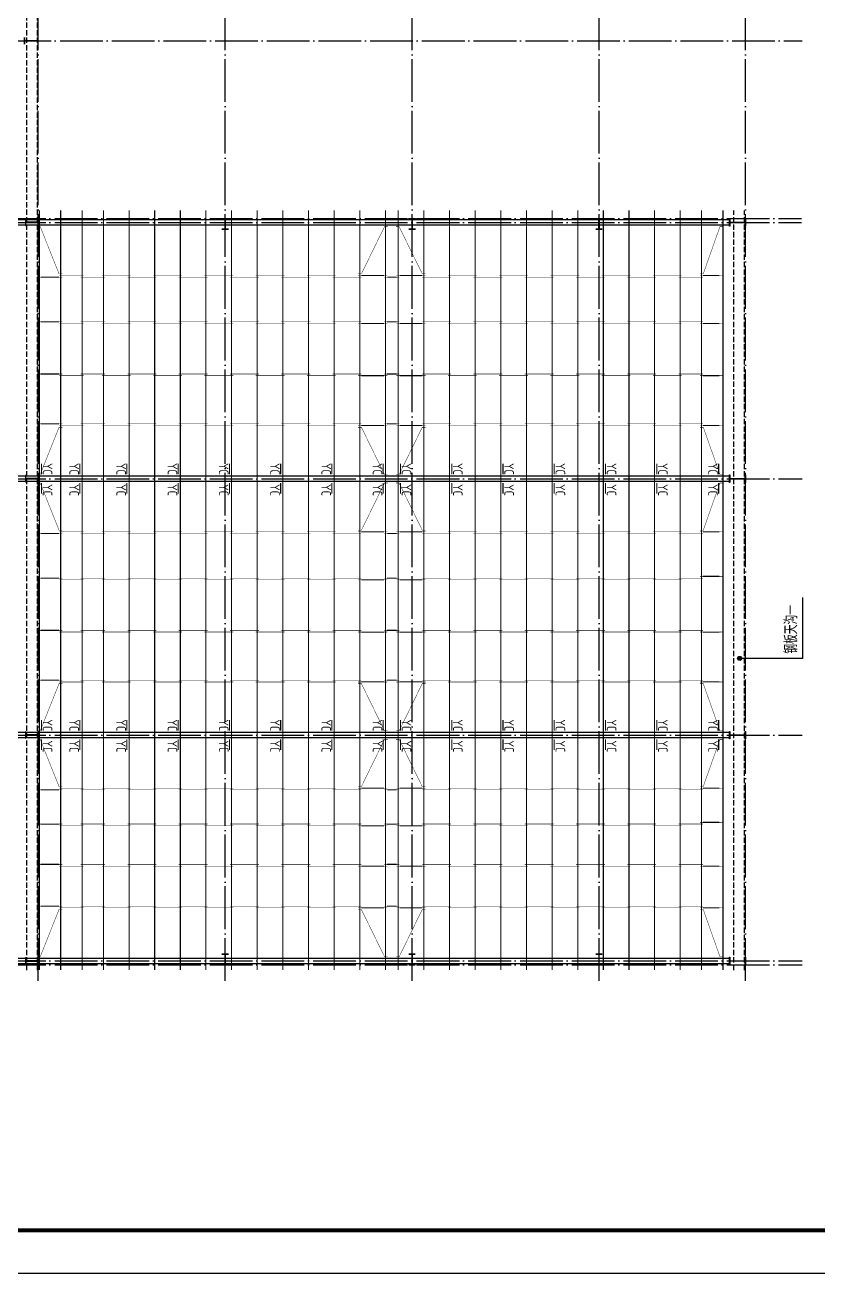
# Model space of a CAD drawing. Extents: x 69728788 to 150676229, y 15322671 to 43663798.
# Drawn here: x 75195879 to 75232999, y 20282903 to 20341327 of the extents above; entities that cross this region are included whole.
import ezdxf

# ---------------------------------------------------------------- set-up
doc = ezdxf.new("R2010")
doc.units = 0
doc.header["$LTSCALE"] = 1000
doc.header["$MEASUREMENT"] = 0
doc.linetypes.add('DASH', pattern=[0.35, 0.25, -0.1])
doc.linetypes.add('DOTE', pattern=[2.42, 2, -0.2, 0.02, -0.2])
for name, color, linetype in [('10014', 2, 'CONTINUOUS'), ('DOTE', 251, 'DOTE'), ('PUB_DIM', 3, 'CONTINUOUS'), ('PUB_TITLE', 4, 'CONTINUOUS'), ('屋面隅撑', 1, 'CONTINUOUS'), ('檩条拉条', 253, 'CONTINUOUS'), ('钢柱', 3, 'CONTINUOUS'), ('钢梁', 97, 'CONTINUOUS')]:
    doc.layers.add(name, color=color, linetype=linetype)
doc.styles.add('TSSD_Rein', font='atssdeng.shx', dxfattribs={"width": 0.7, "bigfont": 'atssdchn.shx'})

msp = doc.modelspace()

# ---------------------------------------------------------------- hatches: boundary and pattern name
at = {"layer": 'PUB_DIM'}
msp.add_hatch(color=256, dxfattribs=at).paths.add_polyline_path([(75229331, 20311581, -1), (75229331, 20311768.7, -1)])

# ---------------------------------------------------------------- linework, layer by layer
at = {"layer": '10014', "linetype": 'DASH'}
for points in [[(75195960.3, 20297085.2), (75195960.3, 20390085.2)], [(75196460.3, 20297085.2), (75196460.3, 20390085.2)], [(75229060.3, 20297085.2), (75229060.3, 20332645.2)], [(75229560.3, 20297085.2), (75229560.3, 20332645.2)]]:
    msp.add_lwpolyline(points, dxfattribs=at)
at = {"layer": '10014', "const_width": 50}
for points in [[(75196550.5, 20297085.2), (75196550.5, 20332645.2)], [(75197550.5, 20297085.2), (75197550.5, 20332645.2)], [(75198550.5, 20297085.2), (75198550.5, 20332645.2)], [(75199550.5, 20297085.2), (75199550.5, 20332645.2)], [(75200750.5, 20297085.2), (75200750.5, 20332645.2)], [(75201950.5, 20297085.2), (75201950.5, 20332645.2)], [(75203150.5, 20297085.2), (75203150.5, 20332645.2)], [(75204350.5, 20297085.2), (75204350.5, 20332645.2)], [(75205550.5, 20297085.2), (75205550.5, 20332645.2)], [(75206750.5, 20297085.2), (75206750.5, 20332645.2)], [(75207950.5, 20297085.2), (75207950.5, 20332645.2)], [(75209150.5, 20297085.2), (75209150.5, 20332645.2)], [(75210350.5, 20297085.2), (75210350.5, 20332645.2)], [(75211550.5, 20297085.2), (75211550.5, 20332645.2)], [(75212750.5, 20297085.2), (75212750.5, 20332645.2)], [(75213350.5, 20297085.2), (75213350.5, 20332645.2)], [(75214550.5, 20297085.2), (75214550.5, 20332645.2)], [(75215750.5, 20297085.2), (75215750.5, 20332645.2)], [(75216950.5, 20297085.2), (75216950.5, 20332645.2)], [(75218150.5, 20297085.2), (75218150.5, 20332645.2)], [(75219350.5, 20297085.2), (75219350.5, 20332645.2)], [(75220550.5, 20297085.2), (75220550.5, 20332645.2)], [(75221750.5, 20297085.2), (75221750.5, 20332645.2)], [(75222950.5, 20297085.2), (75222950.5, 20332645.2)], [(75224150.5, 20297085.2), (75224150.5, 20332645.2)], [(75225350.5, 20297085.2), (75225350.5, 20332645.2)], [(75226550.5, 20297085.2), (75226550.5, 20332645.2)], [(75227550.5, 20297085.2), (75227550.5, 20332645.2)], [(75228550.5, 20297085.2), (75228550.5, 20332645.2)]]:
    msp.add_lwpolyline(points, dxfattribs=at)
at = {"layer": 'DOTE'}
for p, q in [((75196500.5, 20296585.2), (75196500.5, 20390585.2)), ((75205250.5, 20296585.2), (75205250.5, 20390585.2)), ((75214000.5, 20296585.2), (75214000.5, 20390585.2)), ((75222750.5, 20296585.2), (75222750.5, 20390585.2)), ((75229600.5, 20296585.2), (75229600.5, 20390585.2)), ((75122500.5, 20340585.2), (75232250.5, 20340585.2)), ((75194850.5, 20332260.2), (75232225.5, 20332260.2)), ((75122250.5, 20332085.2), (75232225.5, 20332085.2)), ((75122250.5, 20320085.2), (75232250.5, 20320085.2)), ((75122250.5, 20308085.2), (75232250.5, 20308085.2)), ((75122250.5, 20297510.2), (75232250.5, 20297510.2)), ((75122250.5, 20297335.2), (75232250.5, 20297335.2))]:
    msp.add_line(p, q, dxfattribs=at)
at = {"layer": 'PUB_DIM'}
for q in [(75232294.8, 20314530.6), (75229339.1, 20311674.9)]:
    msp.add_line((75232294.8, 20311674.9), q, dxfattribs=at)
msp.add_circle((75229331, 20311674.9), 93.9, dxfattribs=at)
at = {"layer": 'PUB_TITLE'}
msp.add_lwpolyline([(75107584.3, 20282902.8), (75275784.3, 20282902.8), (75275784.3, 20401702.8), (75107584.3, 20401702.8)], close=True, dxfattribs=at)
at = {"layer": 'PUB_TITLE', "const_width": 200}
msp.add_lwpolyline([(75112584.3, 20284902.8), (75273784.3, 20284902.8), (75273784.3, 20399702.8), (75112584.3, 20399702.8)], close=True, dxfattribs=at)
at = {"layer": '屋面隅撑', "const_width": 50}
for points in [[(75196653.7, 20320285.2), (75196653.7, 20320785.2)], [(75198447.4, 20320285.2), (75198447.4, 20320785.2)], [(75198447.4, 20320285.2), (75198447.4, 20320785.2)], [(75200647.4, 20320285.2), (75200647.4, 20320785.2)], [(75200647.4, 20320285.2), (75200647.4, 20320785.2)], [(75203047.4, 20320285.2), (75203047.4, 20320785.2)], [(75205447.4, 20320285.2), (75205447.4, 20320785.2)], [(75207847.4, 20320285.2), (75207847.4, 20320785.2)], [(75210247.4, 20320285.2), (75210247.4, 20320785.2)], [(75212647.4, 20320285.2), (75212647.4, 20320785.2)], [(75213453.7, 20320285.2), (75213453.7, 20320785.2)], [(75215853.7, 20320285.2), (75215853.7, 20320785.2)], [(75218253.7, 20320285.2), (75218253.7, 20320785.2)], [(75220653.7, 20320285.2), (75220653.7, 20320785.2)], [(75223053.7, 20320285.2), (75223053.7, 20320785.2)], [(75225453.7, 20320285.2), (75225453.7, 20320785.2)], [(75228347.4, 20320285.2), (75228347.4, 20320785.2)], [(75196653.7, 20319885.2), (75196653.7, 20319385.2)], [(75198447.4, 20319885.2), (75198447.4, 20319385.2)], [(75198447.4, 20319885.2), (75198447.4, 20319385.2)], [(75200647.4, 20319885.2), (75200647.4, 20319385.2)], [(75200647.4, 20319885.2), (75200647.4, 20319385.2)], [(75203047.4, 20319885.2), (75203047.4, 20319385.2)], [(75205447.4, 20319885.2), (75205447.4, 20319385.2)], [(75207847.4, 20319885.2), (75207847.4, 20319385.2)], [(75210247.4, 20319885.2), (75210247.4, 20319385.2)], [(75212647.4, 20319885.2), (75212647.4, 20319385.2)], [(75213453.7, 20319885.2), (75213453.7, 20319385.2)], [(75215853.7, 20319885.2), (75215853.7, 20319385.2)], [(75218253.7, 20319885.2), (75218253.7, 20319385.2)], [(75220653.7, 20319885.2), (75220653.7, 20319385.2)], [(75223053.7, 20319885.2), (75223053.7, 20319385.2)], [(75225453.7, 20319885.2), (75225453.7, 20319385.2)], [(75228347.4, 20319885.2), (75228347.4, 20319385.2)], [(75196653.7, 20308285.2), (75196653.7, 20308785.2)], [(75198447.4, 20308285.2), (75198447.4, 20308785.2)], [(75198447.4, 20308285.2), (75198447.4, 20308785.2)], [(75200647.4, 20308285.2), (75200647.4, 20308785.2)], [(75200647.4, 20308285.2), (75200647.4, 20308785.2)], [(75203047.4, 20308285.2), (75203047.4, 20308785.2)], [(75205447.4, 20308285.2), (75205447.4, 20308785.2)], [(75207847.4, 20308285.2), (75207847.4, 20308785.2)], [(75210247.4, 20308285.2), (75210247.4, 20308785.2)], [(75212647.4, 20308285.2), (75212647.4, 20308785.2)], [(75213453.7, 20308285.2), (75213453.7, 20308785.2)], [(75215853.7, 20308285.2), (75215853.7, 20308785.2)], [(75218253.7, 20308285.2), (75218253.7, 20308785.2)], [(75220653.7, 20308285.2), (75220653.7, 20308785.2)], [(75223053.7, 20308285.2), (75223053.7, 20308785.2)], [(75225453.7, 20308285.2), (75225453.7, 20308785.2)], [(75228347.4, 20308285.2), (75228347.4, 20308785.2)], [(75196653.7, 20307885.2), (75196653.7, 20307385.2)], [(75198447.4, 20307885.2), (75198447.4, 20307385.2)], [(75198447.4, 20307885.2), (75198447.4, 20307385.2)], [(75200647.4, 20307885.2), (75200647.4, 20307385.2)], [(75200647.4, 20307885.2), (75200647.4, 20307385.2)], [(75203047.4, 20307885.2), (75203047.4, 20307385.2)], [(75205447.4, 20307885.2), (75205447.4, 20307385.2)], [(75207847.4, 20307885.2), (75207847.4, 20307385.2)], [(75210247.4, 20307885.2), (75210247.4, 20307385.2)], [(75212647.4, 20307885.2), (75212647.4, 20307385.2)], [(75213453.7, 20307885.2), (75213453.7, 20307385.2)], [(75215853.7, 20307885.2), (75215853.7, 20307385.2)], [(75218253.7, 20307885.2), (75218253.7, 20307385.2)], [(75220653.7, 20307885.2), (75220653.7, 20307385.2)], [(75223053.7, 20307885.2), (75223053.7, 20307385.2)], [(75225453.7, 20307885.2), (75225453.7, 20307385.2)], [(75228347.4, 20307885.2), (75228347.4, 20307385.2)]]:
    msp.add_lwpolyline(points, dxfattribs=at)
at = {"layer": '檩条拉条', "color": 1}
for points, const_width in [([(75196452.6, 20331885.2), (75196593.4, 20331885.2), (75197472.9, 20329678.6), (75197629.6, 20329678.6)], 20), ([(75212848.5, 20331885.2), (75212707.7, 20331885.2), (75211628.2, 20329678.6), (75211471.5, 20329678.6)], 20), ([(75213252.6, 20331885.2), (75213393.4, 20331885.2), (75214472.9, 20329678.6), (75214629.6, 20329678.6)], 20), ([(75228548.5, 20331885.2), (75228407.7, 20331885.2), (75227628.2, 20329678.6), (75227471.5, 20329678.6)], 20), ([(75197629.6, 20329518.6), (75196465.9, 20329518.6)], 20), ([(75196619.5, 20329518.6), (75197479.3, 20329518.6)], 50), ([(75198629.2, 20329598.6), (75197481.1, 20329598.6)], 20), ([(75199629.2, 20329518.6), (75198481.1, 20329518.6)], 20), ([(75200829.2, 20329598.6), (75199481.1, 20329598.6)], 20), ([(75202029.2, 20329518.6), (75200681.1, 20329518.6)], 20), ([(75203229.2, 20329598.6), (75201881.1, 20329598.6)], 20), ([(75204429.2, 20329518.6), (75203081.1, 20329518.6)], 20), ([(75205629.2, 20329598.6), (75204281.1, 20329598.6)], 20), ([(75206829.2, 20329518.6), (75205481.1, 20329518.6)], 20), ([(75208029.2, 20329598.6), (75206681.1, 20329598.6)], 20), ([(75209229.2, 20329518.6), (75207881.1, 20329518.6)], 20), ([(75210429.2, 20329598.6), (75209081.1, 20329598.6)], 20), ([(75211629.2, 20329518.6), (75210281.1, 20329518.6)], 20), ([(75211471.5, 20329598.6), (75212835.2, 20329598.6)], 20), ([(75212681.5, 20329598.6), (75211621.8, 20329598.6)], 50), ([(75213399.7, 20329518.6), (75212696.7, 20329518.6)], 20), ([(75213399.7, 20329518.6), (75212696.7, 20329518.6)], 20), ([(75213399.7, 20329518.6), (75212696.7, 20329518.6)], 20), ([(75212701.4, 20329518.6), (75213404.4, 20329518.6)], 20), ([(75212701.4, 20329518.6), (75213404.4, 20329518.6)], 20), ([(75213276.3, 20329518.6), (75212838.1, 20329518.6)], 50), ([(75214629.6, 20329598.6), (75213265.9, 20329598.6)], 20), ([(75213419.5, 20329598.6), (75214479.3, 20329598.6)], 50), ([(75214471.9, 20329518.6), (75215820, 20329518.6)], 20), ([(75215671.9, 20329598.6), (75217020, 20329598.6)], 20), ([(75216871.9, 20329518.6), (75218220, 20329518.6)], 20), ([(75218071.9, 20329598.6), (75219420, 20329598.6)], 20), ([(75219271.9, 20329518.6), (75220620, 20329518.6)], 20), ([(75220471.9, 20329598.6), (75221820, 20329598.6)], 20), ([(75221671.9, 20329518.6), (75223020, 20329518.6)], 20), ([(75222871.9, 20329598.6), (75224220, 20329598.6)], 20), ([(75224071.9, 20329518.6), (75225420, 20329518.6)], 20), ([(75225271.9, 20329598.6), (75226620, 20329598.6)], 20), ([(75226471.9, 20329518.6), (75227620, 20329518.6)], 20), ([(75227471.5, 20329598.6), (75228535.2, 20329598.6)], 20), ([(75228381.5, 20329598.6), (75227621.8, 20329598.6)], 50), ([(75196619.5, 20327435.2), (75197479.3, 20327435.2)], 50), ([(75212824.8, 20327435.2), (75213263, 20327435.2)], 50), ([(75212824.8, 20327435.2), (75213263, 20327435.2)], 50), ([(75212824.8, 20327435.2), (75213263, 20327435.2)], 50), ([(75213276.3, 20327435.2), (75212838.1, 20327435.2)], 50), ([(75213276.3, 20327435.2), (75212838.1, 20327435.2)], 50), ([(75197629.6, 20327435.2), (75196465.9, 20327435.2)], 20), ([(75198629.2, 20327355.2), (75197481.1, 20327355.2)], 20), ([(75199629.2, 20327435.2), (75198481.1, 20327435.2)], 20), ([(75200829.2, 20327355.2), (75199481.1, 20327355.2)], 20), ([(75202029.2, 20327435.2), (75200681.1, 20327435.2)], 20), ([(75203229.2, 20327355.2), (75201881.1, 20327355.2)], 20), ([(75204429.2, 20327435.2), (75203081.1, 20327435.2)], 20), ([(75205629.2, 20327355.2), (75204281.1, 20327355.2)], 20), ([(75206829.2, 20327435.2), (75205481.1, 20327435.2)], 20), ([(75208029.2, 20327355.2), (75206681.1, 20327355.2)], 20), ([(75209229.2, 20327435.2), (75207881.1, 20327435.2)], 20), ([(75210429.2, 20327355.2), (75209081.1, 20327355.2)], 20), ([(75211629.2, 20327435.2), (75210281.1, 20327435.2)], 20), ([(75211471.5, 20327355.2), (75212835.2, 20327355.2)], 20), ([(75212681.5, 20327355.2), (75211621.8, 20327355.2)], 50), ([(75213399.7, 20327435.2), (75212696.7, 20327435.2)], 20), ([(75213399.7, 20327435.2), (75212696.7, 20327435.2)], 20), ([(75212701.4, 20327435.2), (75213404.4, 20327435.2)], 20), ([(75214629.6, 20327355.2), (75213265.9, 20327355.2)], 20), ([(75213419.5, 20327355.2), (75214479.3, 20327355.2)], 50), ([(75214471.9, 20327435.2), (75215820, 20327435.2)], 20), ([(75215671.9, 20327355.2), (75217020, 20327355.2)], 20), ([(75216871.9, 20327435.2), (75218220, 20327435.2)], 20), ([(75218071.9, 20327355.2), (75219420, 20327355.2)], 20), ([(75219271.9, 20327435.2), (75220620, 20327435.2)], 20), ([(75220471.9, 20327355.2), (75221820, 20327355.2)], 20), ([(75221671.9, 20327435.2), (75223020, 20327435.2)], 20), ([(75222871.9, 20327355.2), (75224220, 20327355.2)], 20), ([(75224071.9, 20327435.2), (75225420, 20327435.2)], 20), ([(75225271.9, 20327355.2), (75226620, 20327355.2)], 20), ([(75226471.9, 20327435.2), (75227620, 20327435.2)], 20), ([(75227471.5, 20327355.2), (75228535.2, 20327355.2)], 20), ([(75228381.5, 20327355.2), (75227621.8, 20327355.2)], 50), ([(75197629.6, 20324988.4), (75196465.9, 20324988.4)], 20), ([(75196619.5, 20324988.4), (75197479.3, 20324988.4)], 50), ([(75198629.2, 20324908.4), (75197481.1, 20324908.4)], 20), ([(75199629.2, 20324988.4), (75198481.1, 20324988.4)], 20), ([(75200829.2, 20324908.4), (75199481.1, 20324908.4)], 20), ([(75202029.2, 20324988.4), (75200681.1, 20324988.4)], 20), ([(75203229.2, 20324908.4), (75201881.1, 20324908.4)], 20), ([(75204429.2, 20324988.4), (75203081.1, 20324988.4)], 20), ([(75205629.2, 20324908.4), (75204281.1, 20324908.4)], 20), ([(75206829.2, 20324988.4), (75205481.1, 20324988.4)], 20), ([(75208029.2, 20324908.4), (75206681.1, 20324908.4)], 20), ([(75209229.2, 20324988.4), (75207881.1, 20324988.4)], 20), ([(75210429.2, 20324908.4), (75209081.1, 20324908.4)], 20), ([(75211629.2, 20324988.4), (75210281.1, 20324988.4)], 20), ([(75211471.5, 20324908.4), (75212835.2, 20324908.4)], 20), ([(75212681.5, 20324908.4), (75211621.8, 20324908.4)], 50), ([(75213399.7, 20324988.4), (75212696.7, 20324988.4)], 20), ([(75213399.7, 20324988.4), (75212696.7, 20324988.4)], 20), ([(75212701.4, 20324988.4), (75213404.4, 20324988.4)], 20), ([(75212824.8, 20324988.4), (75213263, 20324988.4)], 50), ([(75212824.8, 20324988.4), (75213263, 20324988.4)], 50), ([(75212824.8, 20324988.4), (75213263, 20324988.4)], 50), ([(75213276.3, 20324988.4), (75212838.1, 20324988.4)], 50), ([(75213276.3, 20324988.4), (75212838.1, 20324988.4)], 50), ([(75214629.6, 20324908.4), (75213265.9, 20324908.4)], 20), ([(75213419.5, 20324908.4), (75214479.3, 20324908.4)], 50), ([(75214471.9, 20324988.4), (75215820, 20324988.4)], 20), ([(75215671.9, 20324908.4), (75217020, 20324908.4)], 20), ([(75216871.9, 20324988.4), (75218220, 20324988.4)], 20), ([(75218071.9, 20324908.4), (75219420, 20324908.4)], 20), ([(75219271.9, 20324988.4), (75220620, 20324988.4)], 20), ([(75220471.9, 20324908.4), (75221820, 20324908.4)], 20), ([(75221671.9, 20324988.4), (75223020, 20324988.4)], 20), ([(75222871.9, 20324908.4), (75224220, 20324908.4)], 20), ([(75224071.9, 20324988.4), (75225420, 20324988.4)], 20), ([(75225271.9, 20324908.4), (75226620, 20324908.4)], 20), ([(75226471.9, 20324988.4), (75227620, 20324988.4)], 20), ([(75227471.5, 20324908.4), (75228535.2, 20324908.4)], 20), ([(75228381.5, 20324908.4), (75227621.8, 20324908.4)], 50), ([(75196452.6, 20320285.2), (75196593.4, 20320285.2), (75197472.9, 20322491.8), (75197629.6, 20322491.8)], 20), ([(75197629.6, 20322651.8), (75196465.9, 20322651.8)], 20), ([(75196619.5, 20322651.8), (75197479.3, 20322651.8)], 50), ([(75198629.2, 20322571.8), (75197481.1, 20322571.8)], 20), ([(75199629.2, 20322651.8), (75198481.1, 20322651.8)], 20), ([(75200829.2, 20322571.8), (75199481.1, 20322571.8)], 20), ([(75202029.2, 20322651.8), (75200681.1, 20322651.8)], 20), ([(75203229.2, 20322571.8), (75201881.1, 20322571.8)], 20), ([(75204429.2, 20322651.8), (75203081.1, 20322651.8)], 20), ([(75205629.2, 20322571.8), (75204281.1, 20322571.8)], 20), ([(75206829.2, 20322651.8), (75205481.1, 20322651.8)], 20), ([(75208029.2, 20322571.8), (75206681.1, 20322571.8)], 20), ([(75209229.2, 20322651.8), (75207881.1, 20322651.8)], 20), ([(75210429.2, 20322571.8), (75209081.1, 20322571.8)], 20), ([(75211629.2, 20322651.8), (75210281.1, 20322651.8)], 20), ([(75211471.5, 20322571.8), (75212835.2, 20322571.8)], 20), ([(75212848.5, 20320285.2), (75212707.7, 20320285.2), (75211628.2, 20322491.8), (75211471.5, 20322491.8)], 20), ([(75212681.5, 20322571.8), (75211621.8, 20322571.8)], 50), ([(75213399.7, 20322651.8), (75212696.7, 20322651.8)], 20), ([(75213399.7, 20322651.8), (75212696.7, 20322651.8)], 20), ([(75212701.4, 20322651.8), (75213404.4, 20322651.8)], 20), ([(75212824.8, 20322651.8), (75213263, 20322651.8)], 50), ([(75212824.8, 20322651.8), (75213263, 20322651.8)], 50), ([(75212824.8, 20322651.8), (75213263, 20322651.8)], 50), ([(75213276.3, 20322651.8), (75212838.1, 20322651.8)], 50), ([(75213276.3, 20322651.8), (75212838.1, 20322651.8)], 50), ([(75213252.6, 20320285.2), (75213393.4, 20320285.2), (75214472.9, 20322491.8), (75214629.6, 20322491.8)], 20), ([(75214629.6, 20322571.8), (75213265.9, 20322571.8)], 20), ([(75213419.5, 20322571.8), (75214479.3, 20322571.8)], 50), ([(75214471.9, 20322651.8), (75215820, 20322651.8)], 20), ([(75215671.9, 20322571.8), (75217020, 20322571.8)], 20), ([(75216871.9, 20322651.8), (75218220, 20322651.8)], 20), ([(75218071.9, 20322571.8), (75219420, 20322571.8)], 20), ([(75219271.9, 20322651.8), (75220620, 20322651.8)], 20), ([(75220471.9, 20322571.8), (75221820, 20322571.8)], 20), ([(75221671.9, 20322651.8), (75223020, 20322651.8)], 20), ([(75222871.9, 20322571.8), (75224220, 20322571.8)], 20), ([(75224071.9, 20322651.8), (75225420, 20322651.8)], 20), ([(75225271.9, 20322571.8), (75226620, 20322571.8)], 20), ([(75226471.9, 20322651.8), (75227620, 20322651.8)], 20), ([(75227471.5, 20322571.8), (75228535.2, 20322571.8)], 20), ([(75228548.5, 20320285.2), (75228407.7, 20320285.2), (75227628.2, 20322491.8), (75227471.5, 20322491.8)], 20), ([(75228381.5, 20322571.8), (75227621.8, 20322571.8)], 50), ([(75196452.6, 20319885.2), (75196593.4, 20319885.2), (75197472.9, 20317678.6), (75197629.6, 20317678.6)], 20), ([(75212848.5, 20319885.2), (75212707.7, 20319885.2), (75211628.2, 20317678.6), (75211471.5, 20317678.6)], 20), ([(75213252.6, 20319885.2), (75213393.4, 20319885.2), (75214472.9, 20317678.6), (75214629.6, 20317678.6)], 20), ([(75228548.5, 20319885.2), (75228407.7, 20319885.2), (75227628.2, 20317678.6), (75227471.5, 20317678.6)], 20), ([(75197629.6, 20317518.6), (75196465.9, 20317518.6)], 20), ([(75196619.5, 20317518.6), (75197479.3, 20317518.6)], 50), ([(75198629.2, 20317598.6), (75197481.1, 20317598.6)], 20), ([(75199629.2, 20317518.6), (75198481.1, 20317518.6)], 20), ([(75200829.2, 20317598.6), (75199481.1, 20317598.6)], 20), ([(75202029.2, 20317518.6), (75200681.1, 20317518.6)], 20), ([(75203229.2, 20317598.6), (75201881.1, 20317598.6)], 20), ([(75204429.2, 20317518.6), (75203081.1, 20317518.6)], 20), ([(75205629.2, 20317598.6), (75204281.1, 20317598.6)], 20), ([(75206829.2, 20317518.6), (75205481.1, 20317518.6)], 20), ([(75208029.2, 20317598.6), (75206681.1, 20317598.6)], 20), ([(75209229.2, 20317518.6), (75207881.1, 20317518.6)], 20), ([(75210429.2, 20317598.6), (75209081.1, 20317598.6)], 20), ([(75211629.2, 20317518.6), (75210281.1, 20317518.6)], 20), ([(75211471.5, 20317598.6), (75212835.2, 20317598.6)], 20), ([(75212681.5, 20317598.6), (75211621.8, 20317598.6)], 50), ([(75213399.7, 20317518.6), (75212696.7, 20317518.6)], 20), ([(75213399.7, 20317518.6), (75212696.7, 20317518.6)], 20), ([(75213399.7, 20317518.6), (75212696.7, 20317518.6)], 20), ([(75212701.4, 20317518.6), (75213404.4, 20317518.6)], 20), ([(75212701.4, 20317518.6), (75213404.4, 20317518.6)], 20), ([(75213276.3, 20317518.6), (75212838.1, 20317518.6)], 50), ([(75214629.6, 20317598.6), (75213265.9, 20317598.6)], 20), ([(75213419.5, 20317598.6), (75214479.3, 20317598.6)], 50), ([(75214471.9, 20317518.6), (75215820, 20317518.6)], 20), ([(75215671.9, 20317598.6), (75217020, 20317598.6)], 20), ([(75216871.9, 20317518.6), (75218220, 20317518.6)], 20), ([(75218071.9, 20317598.6), (75219420, 20317598.6)], 20), ([(75219271.9, 20317518.6), (75220620, 20317518.6)], 20), ([(75220471.9, 20317598.6), (75221820, 20317598.6)], 20), ([(75221671.9, 20317518.6), (75223020, 20317518.6)], 20), ([(75222871.9, 20317598.6), (75224220, 20317598.6)], 20), ([(75224071.9, 20317518.6), (75225420, 20317518.6)], 20), ([(75225271.9, 20317598.6), (75226620, 20317598.6)], 20), ([(75226471.9, 20317518.6), (75227620, 20317518.6)], 20), ([(75227471.5, 20317598.6), (75228535.2, 20317598.6)], 20), ([(75228381.5, 20317598.6), (75227621.8, 20317598.6)], 50), ([(75197629.6, 20315435.2), (75196465.9, 20315435.2)], 20), ([(75196619.5, 20315435.2), (75197479.3, 20315435.2)], 50), ([(75198629.2, 20315355.2), (75197481.1, 20315355.2)], 20), ([(75199629.2, 20315435.2), (75198481.1, 20315435.2)], 20), ([(75200829.2, 20315355.2), (75199481.1, 20315355.2)], 20), ([(75202029.2, 20315435.2), (75200681.1, 20315435.2)], 20), ([(75203229.2, 20315355.2), (75201881.1, 20315355.2)], 20), ([(75204429.2, 20315435.2), (75203081.1, 20315435.2)], 20), ([(75205629.2, 20315355.2), (75204281.1, 20315355.2)], 20), ([(75206829.2, 20315435.2), (75205481.1, 20315435.2)], 20), ([(75208029.2, 20315355.2), (75206681.1, 20315355.2)], 20), ([(75209229.2, 20315435.2), (75207881.1, 20315435.2)], 20), ([(75210429.2, 20315355.2), (75209081.1, 20315355.2)], 20), ([(75211629.2, 20315435.2), (75210281.1, 20315435.2)], 20), ([(75211471.5, 20315355.2), (75212835.2, 20315355.2)], 20), ([(75212681.5, 20315355.2), (75211621.8, 20315355.2)], 50), ([(75213399.7, 20315435.2), (75212696.7, 20315435.2)], 20), ([(75213399.7, 20315435.2), (75212696.7, 20315435.2)], 20), ([(75212701.4, 20315435.2), (75213404.4, 20315435.2)], 20), ([(75212824.8, 20315435.2), (75213263, 20315435.2)], 50), ([(75212824.8, 20315435.2), (75213263, 20315435.2)], 50), ([(75212824.8, 20315435.2), (75213263, 20315435.2)], 50), ([(75213276.3, 20315435.2), (75212838.1, 20315435.2)], 50), ([(75213276.3, 20315435.2), (75212838.1, 20315435.2)], 50), ([(75214629.6, 20315355.2), (75213265.9, 20315355.2)], 20), ([(75213419.5, 20315355.2), (75214479.3, 20315355.2)], 50), ([(75214471.9, 20315435.2), (75215820, 20315435.2)], 20), ([(75215671.9, 20315355.2), (75217020, 20315355.2)], 20), ([(75216871.9, 20315435.2), (75218220, 20315435.2)], 20), ([(75218071.9, 20315355.2), (75219420, 20315355.2)], 20), ([(75219271.9, 20315435.2), (75220620, 20315435.2)], 20), ([(75220471.9, 20315355.2), (75221820, 20315355.2)], 20), ([(75221671.9, 20315435.2), (75223020, 20315435.2)], 20), ([(75222871.9, 20315355.2), (75224220, 20315355.2)], 20), ([(75224071.9, 20315435.2), (75225420, 20315435.2)], 20), ([(75225271.9, 20315355.2), (75226620, 20315355.2)], 20), ([(75226471.9, 20315435.2), (75227620, 20315435.2)], 20), ([(75227471.5, 20315515.2), (75228535.2, 20315515.2)], 20), ([(75228381.5, 20315515.2), (75227621.8, 20315515.2)], 50), ([(75197629.6, 20312988.4), (75196465.9, 20312988.4)], 20), ([(75196619.5, 20312988.4), (75197479.3, 20312988.4)], 50), ([(75198629.2, 20312908.4), (75197481.1, 20312908.4)], 20), ([(75199629.2, 20312988.4), (75198481.1, 20312988.4)], 20), ([(75200829.2, 20312908.4), (75199481.1, 20312908.4)], 20), ([(75202029.2, 20312988.4), (75200681.1, 20312988.4)], 20), ([(75203229.2, 20312908.4), (75201881.1, 20312908.4)], 20), ([(75204429.2, 20312988.4), (75203081.1, 20312988.4)], 20), ([(75205629.2, 20312908.4), (75204281.1, 20312908.4)], 20), ([(75206829.2, 20312988.4), (75205481.1, 20312988.4)], 20), ([(75208029.2, 20312908.4), (75206681.1, 20312908.4)], 20), ([(75209229.2, 20312988.4), (75207881.1, 20312988.4)], 20), ([(75210429.2, 20312908.4), (75209081.1, 20312908.4)], 20), ([(75211629.2, 20312988.4), (75210281.1, 20312988.4)], 20), ([(75211471.5, 20312908.4), (75212835.2, 20312908.4)], 20), ([(75212681.5, 20312908.4), (75211621.8, 20312908.4)], 50), ([(75213399.7, 20312988.4), (75212696.7, 20312988.4)], 20), ([(75213399.7, 20312988.4), (75212696.7, 20312988.4)], 20), ([(75212701.4, 20312988.4), (75213404.4, 20312988.4)], 20), ([(75212824.8, 20312988.4), (75213263, 20312988.4)], 50), ([(75212824.8, 20312988.4), (75213263, 20312988.4)], 50), ([(75212824.8, 20312988.4), (75213263, 20312988.4)], 50), ([(75213276.3, 20312988.4), (75212838.1, 20312988.4)], 50), ([(75213276.3, 20312988.4), (75212838.1, 20312988.4)], 50), ([(75214629.6, 20312908.4), (75213265.9, 20312908.4)], 20), ([(75213419.5, 20312908.4), (75214479.3, 20312908.4)], 50), ([(75214471.9, 20312988.4), (75215820, 20312988.4)], 20), ([(75215671.9, 20312908.4), (75217020, 20312908.4)], 20), ([(75216871.9, 20312988.4), (75218220, 20312988.4)], 20), ([(75218071.9, 20312908.4), (75219420, 20312908.4)], 20), ([(75219271.9, 20312988.4), (75220620, 20312988.4)], 20), ([(75220471.9, 20312908.4), (75221820, 20312908.4)], 20), ([(75221671.9, 20312988.4), (75223020, 20312988.4)], 20), ([(75222871.9, 20312908.4), (75224220, 20312908.4)], 20), ([(75224071.9, 20312988.4), (75225420, 20312988.4)], 20), ([(75225271.9, 20312908.4), (75226620, 20312908.4)], 20), ([(75226471.9, 20312988.4), (75227620, 20312988.4)], 20), ([(75227471.5, 20312908.4), (75228535.2, 20312908.4)], 20), ([(75228381.5, 20312908.4), (75227621.8, 20312908.4)], 50), ([(75197629.6, 20310651.8), (75196465.9, 20310651.8)], 20), ([(75196619.5, 20310651.8), (75197479.3, 20310651.8)], 50), ([(75198629.2, 20310571.8), (75197481.1, 20310571.8)], 20), ([(75199629.2, 20310651.8), (75198481.1, 20310651.8)], 20), ([(75200829.2, 20310571.8), (75199481.1, 20310571.8)], 20), ([(75202029.2, 20310651.8), (75200681.1, 20310651.8)], 20), ([(75203229.2, 20310571.8), (75201881.1, 20310571.8)], 20), ([(75204429.2, 20310651.8), (75203081.1, 20310651.8)], 20), ([(75205629.2, 20310571.8), (75204281.1, 20310571.8)], 20), ([(75206829.2, 20310651.8), (75205481.1, 20310651.8)], 20), ([(75208029.2, 20310571.8), (75206681.1, 20310571.8)], 20), ([(75209229.2, 20310651.8), (75207881.1, 20310651.8)], 20), ([(75210429.2, 20310571.8), (75209081.1, 20310571.8)], 20), ([(75211629.2, 20310651.8), (75210281.1, 20310651.8)], 20), ([(75211471.5, 20310571.8), (75212835.2, 20310571.8)], 20), ([(75212681.5, 20310571.8), (75211621.8, 20310571.8)], 50), ([(75213399.7, 20310651.8), (75212696.7, 20310651.8)], 20), ([(75213399.7, 20310651.8), (75212696.7, 20310651.8)], 20), ([(75212701.4, 20310651.8), (75213404.4, 20310651.8)], 20), ([(75212824.8, 20310651.8), (75213263, 20310651.8)], 50), ([(75212824.8, 20310651.8), (75213263, 20310651.8)], 50), ([(75212824.8, 20310651.8), (75213263, 20310651.8)], 50), ([(75213276.3, 20310651.8), (75212838.1, 20310651.8)], 50), ([(75213276.3, 20310651.8), (75212838.1, 20310651.8)], 50), ([(75214629.6, 20310571.8), (75213265.9, 20310571.8)], 20), ([(75213419.5, 20310571.8), (75214479.3, 20310571.8)], 50), ([(75214471.9, 20310651.8), (75215820, 20310651.8)], 20), ([(75215671.9, 20310571.8), (75217020, 20310571.8)], 20), ([(75216871.9, 20310651.8), (75218220, 20310651.8)], 20), ([(75218071.9, 20310571.8), (75219420, 20310571.8)], 20), ([(75219271.9, 20310651.8), (75220620, 20310651.8)], 20), ([(75220471.9, 20310571.8), (75221820, 20310571.8)], 20), ([(75221671.9, 20310651.8), (75223020, 20310651.8)], 20), ([(75222871.9, 20310571.8), (75224220, 20310571.8)], 20), ([(75224071.9, 20310651.8), (75225420, 20310651.8)], 20), ([(75225271.9, 20310571.8), (75226620, 20310571.8)], 20), ([(75226471.9, 20310651.8), (75227620, 20310651.8)], 20), ([(75227471.5, 20310571.8), (75228535.2, 20310571.8)], 20), ([(75228381.5, 20310571.8), (75227621.8, 20310571.8)], 50), ([(75196452.6, 20308285.2), (75196593.4, 20308285.2), (75197472.9, 20310491.8), (75197629.6, 20310491.8)], 20), ([(75212848.5, 20308285.2), (75212707.7, 20308285.2), (75211628.2, 20310491.8), (75211471.5, 20310491.8)], 20), ([(75213252.6, 20308285.2), (75213393.4, 20308285.2), (75214472.9, 20310491.8), (75214629.6, 20310491.8)], 20), ([(75228548.5, 20308285.2), (75228407.7, 20308285.2), (75227628.2, 20310491.8), (75227471.5, 20310491.8)], 20), ([(75196452.6, 20307885.2), (75196593.4, 20307885.2), (75197472.9, 20305678.6), (75197629.6, 20305678.6)], 20), ([(75212848.5, 20307885.2), (75212707.7, 20307885.2), (75211628.2, 20305678.6), (75211471.5, 20305678.6)], 20), ([(75213252.6, 20307885.2), (75213393.4, 20307885.2), (75214472.9, 20305678.6), (75214629.6, 20305678.6)], 20), ([(75228548.5, 20307885.2), (75228407.7, 20307885.2), (75227628.2, 20305678.6), (75227471.5, 20305678.6)], 20), ([(75197629.6, 20305518.6), (75196465.9, 20305518.6)], 20), ([(75196619.5, 20305518.6), (75197479.3, 20305518.6)], 50), ([(75198629.2, 20305598.6), (75197481.1, 20305598.6)], 20), ([(75199629.2, 20305518.6), (75198481.1, 20305518.6)], 20), ([(75200829.2, 20305598.6), (75199481.1, 20305598.6)], 20), ([(75202029.2, 20305518.6), (75200681.1, 20305518.6)], 20), ([(75203229.2, 20305598.6), (75201881.1, 20305598.6)], 20), ([(75204429.2, 20305518.6), (75203081.1, 20305518.6)], 20), ([(75205629.2, 20305598.6), (75204281.1, 20305598.6)], 20), ([(75206829.2, 20305518.6), (75205481.1, 20305518.6)], 20), ([(75208029.2, 20305598.6), (75206681.1, 20305598.6)], 20), ([(75209229.2, 20305518.6), (75207881.1, 20305518.6)], 20), ([(75210429.2, 20305598.6), (75209081.1, 20305598.6)], 20), ([(75211629.2, 20305518.6), (75210281.1, 20305518.6)], 20), ([(75211471.5, 20305598.6), (75212835.2, 20305598.6)], 20), ([(75212681.5, 20305598.6), (75211621.8, 20305598.6)], 50), ([(75213399.7, 20305518.6), (75212696.7, 20305518.6)], 20), ([(75213399.7, 20305518.6), (75212696.7, 20305518.6)], 20), ([(75213399.7, 20305518.6), (75212696.7, 20305518.6)], 20), ([(75212701.4, 20305518.6), (75213404.4, 20305518.6)], 20), ([(75212701.4, 20305518.6), (75213404.4, 20305518.6)], 20), ([(75213276.3, 20305518.6), (75212838.1, 20305518.6)], 50), ([(75214629.6, 20305598.6), (75213265.9, 20305598.6)], 20), ([(75213419.5, 20305598.6), (75214479.3, 20305598.6)], 50), ([(75214471.9, 20305518.6), (75215820, 20305518.6)], 20), ([(75215671.9, 20305598.6), (75217020, 20305598.6)], 20), ([(75216871.9, 20305518.6), (75218220, 20305518.6)], 20), ([(75218071.9, 20305598.6), (75219420, 20305598.6)], 20), ([(75219271.9, 20305518.6), (75220620, 20305518.6)], 20), ([(75220471.9, 20305598.6), (75221820, 20305598.6)], 20), ([(75221671.9, 20305518.6), (75223020, 20305518.6)], 20), ([(75222871.9, 20305598.6), (75224220, 20305598.6)], 20), ([(75224071.9, 20305518.6), (75225420, 20305518.6)], 20), ([(75225271.9, 20305598.6), (75226620, 20305598.6)], 20), ([(75226471.9, 20305518.6), (75227620, 20305518.6)], 20), ([(75227471.5, 20305598.6), (75228535.2, 20305598.6)], 20), ([(75228381.5, 20305598.6), (75227621.8, 20305598.6)], 50), ([(75197629.6, 20303920.8), (75196465.9, 20303920.8)], 20), ([(75196619.5, 20303920.8), (75197479.3, 20303920.8)], 50), ([(75198629.2, 20303840.8), (75197481.1, 20303840.8)], 20), ([(75199629.2, 20303920.8), (75198481.1, 20303920.8)], 20), ([(75200829.2, 20303840.8), (75199481.1, 20303840.8)], 20), ([(75202029.2, 20303920.8), (75200681.1, 20303920.8)], 20), ([(75203229.2, 20303840.8), (75201881.1, 20303840.8)], 20), ([(75204429.2, 20303920.8), (75203081.1, 20303920.8)], 20), ([(75205629.2, 20303840.8), (75204281.1, 20303840.8)], 20), ([(75206829.2, 20303920.8), (75205481.1, 20303920.8)], 20), ([(75208029.2, 20303840.8), (75206681.1, 20303840.8)], 20), ([(75209229.2, 20303920.8), (75207881.1, 20303920.8)], 20), ([(75210429.2, 20303840.8), (75209081.1, 20303840.8)], 20), ([(75211629.2, 20303920.8), (75210281.1, 20303920.8)], 20), ([(75211471.5, 20303840.8), (75212835.2, 20303840.8)], 20), ([(75212681.5, 20303840.8), (75211621.8, 20303840.8)], 50), ([(75213399.7, 20303920.8), (75212696.7, 20303920.8)], 20), ([(75213399.7, 20303920.8), (75212696.7, 20303920.8)], 20), ([(75212701.4, 20303920.8), (75213404.4, 20303920.8)], 20), ([(75212824.8, 20303920.8), (75213263, 20303920.8)], 50), ([(75212824.8, 20303920.8), (75213263, 20303920.8)], 50), ([(75212824.8, 20303920.8), (75213263, 20303920.8)], 50), ([(75213276.3, 20303920.8), (75212838.1, 20303920.8)], 50), ([(75213276.3, 20303920.8), (75212838.1, 20303920.8)], 50), ([(75214629.6, 20303840.8), (75213265.9, 20303840.8)], 20), ([(75213419.5, 20303840.8), (75214479.3, 20303840.8)], 50), ([(75214471.9, 20303920.8), (75215820, 20303920.8)], 20), ([(75215671.9, 20303840.8), (75217020, 20303840.8)], 20), ([(75216871.9, 20303920.8), (75218220, 20303920.8)], 20), ([(75218071.9, 20303840.8), (75219420, 20303840.8)], 20), ([(75219271.9, 20303920.8), (75220620, 20303920.8)], 20), ([(75220471.9, 20303840.8), (75221820, 20303840.8)], 20), ([(75221671.9, 20303920.8), (75223020, 20303920.8)], 20), ([(75222871.9, 20303840.8), (75224220, 20303840.8)], 20), ([(75224071.9, 20303920.8), (75225420, 20303920.8)], 20), ([(75225271.9, 20303840.8), (75226620, 20303840.8)], 20), ([(75226471.9, 20303920.8), (75227620, 20303920.8)], 20), ([(75227471.5, 20304000.8), (75228535.2, 20304000.8)], 20), ([(75228381.5, 20304000.8), (75227621.8, 20304000.8)], 50), ([(75197629.6, 20302033.2), (75196465.9, 20302033.2)], 20), ([(75196619.5, 20302033.2), (75197479.3, 20302033.2)], 50), ([(75198629.2, 20301953.2), (75197481.1, 20301953.2)], 20), ([(75199629.2, 20302033.2), (75198481.1, 20302033.2)], 20), ([(75200829.2, 20301953.2), (75199481.1, 20301953.2)], 20), ([(75202029.2, 20302033.2), (75200681.1, 20302033.2)], 20), ([(75203229.2, 20301953.2), (75201881.1, 20301953.2)], 20), ([(75204429.2, 20302033.2), (75203081.1, 20302033.2)], 20), ([(75205629.2, 20301953.2), (75204281.1, 20301953.2)], 20), ([(75206829.2, 20302033.2), (75205481.1, 20302033.2)], 20), ([(75208029.2, 20301953.2), (75206681.1, 20301953.2)], 20), ([(75209229.2, 20302033.2), (75207881.1, 20302033.2)], 20), ([(75210429.2, 20301953.2), (75209081.1, 20301953.2)], 20), ([(75211629.2, 20302033.2), (75210281.1, 20302033.2)], 20), ([(75211471.5, 20301953.2), (75212835.2, 20301953.2)], 20), ([(75212681.5, 20301953.2), (75211621.8, 20301953.2)], 50), ([(75213399.7, 20302033.2), (75212696.7, 20302033.2)], 20), ([(75213399.7, 20302033.2), (75212696.7, 20302033.2)], 20), ([(75212701.4, 20302033.2), (75213404.4, 20302033.2)], 20), ([(75212824.8, 20302033.2), (75213263, 20302033.2)], 50), ([(75212824.8, 20302033.2), (75213263, 20302033.2)], 50), ([(75212824.8, 20302033.2), (75213263, 20302033.2)], 50), ([(75213276.3, 20302033.2), (75212838.1, 20302033.2)], 50), ([(75213276.3, 20302033.2), (75212838.1, 20302033.2)], 50), ([(75214629.6, 20301953.2), (75213265.9, 20301953.2)], 20), ([(75213419.5, 20301953.2), (75214479.3, 20301953.2)], 50), ([(75214471.9, 20302033.2), (75215820, 20302033.2)], 20), ([(75215671.9, 20301953.2), (75217020, 20301953.2)], 20), ([(75216871.9, 20302033.2), (75218220, 20302033.2)], 20), ([(75218071.9, 20301953.2), (75219420, 20301953.2)], 20), ([(75219271.9, 20302033.2), (75220620, 20302033.2)], 20), ([(75220471.9, 20301953.2), (75221820, 20301953.2)], 20), ([(75221671.9, 20302033.2), (75223020, 20302033.2)], 20), ([(75222871.9, 20301953.2), (75224220, 20301953.2)], 20), ([(75224071.9, 20302033.2), (75225420, 20302033.2)], 20), ([(75225271.9, 20301953.2), (75226620, 20301953.2)], 20), ([(75226471.9, 20302033.2), (75227620, 20302033.2)], 20), ([(75227471.5, 20301953.2), (75228535.2, 20301953.2)], 20), ([(75228381.5, 20301953.2), (75227621.8, 20301953.2)], 50), ([(75197629.6, 20300076.8), (75196465.9, 20300076.8)], 20), ([(75196619.5, 20300076.8), (75197479.3, 20300076.8)], 50), ([(75198629.2, 20299996.8), (75197481.1, 20299996.8)], 20), ([(75199629.2, 20300076.8), (75198481.1, 20300076.8)], 20), ([(75200829.2, 20299996.8), (75199481.1, 20299996.8)], 20), ([(75202029.2, 20300076.8), (75200681.1, 20300076.8)], 20), ([(75203229.2, 20299996.8), (75201881.1, 20299996.8)], 20), ([(75204429.2, 20300076.8), (75203081.1, 20300076.8)], 20), ([(75205629.2, 20299996.8), (75204281.1, 20299996.8)], 20), ([(75206829.2, 20300076.8), (75205481.1, 20300076.8)], 20), ([(75208029.2, 20299996.8), (75206681.1, 20299996.8)], 20), ([(75209229.2, 20300076.8), (75207881.1, 20300076.8)], 20), ([(75210429.2, 20299996.8), (75209081.1, 20299996.8)], 20), ([(75211629.2, 20300076.8), (75210281.1, 20300076.8)], 20), ([(75211471.5, 20299996.8), (75212835.2, 20299996.8)], 20), ([(75212681.5, 20299996.8), (75211621.8, 20299996.8)], 50), ([(75213399.7, 20300076.8), (75212696.7, 20300076.8)], 20), ([(75213399.7, 20300076.8), (75212696.7, 20300076.8)], 20), ([(75212701.4, 20300076.8), (75213404.4, 20300076.8)], 20), ([(75212824.8, 20300076.8), (75213263, 20300076.8)], 50), ([(75212824.8, 20300076.8), (75213263, 20300076.8)], 50), ([(75212824.8, 20300076.8), (75213263, 20300076.8)], 50), ([(75213276.3, 20300076.8), (75212838.1, 20300076.8)], 50), ([(75213276.3, 20300076.8), (75212838.1, 20300076.8)], 50), ([(75214629.6, 20299996.8), (75213265.9, 20299996.8)], 20), ([(75213419.5, 20299996.8), (75214479.3, 20299996.8)], 50), ([(75214471.9, 20300076.8), (75215820, 20300076.8)], 20), ([(75215671.9, 20299996.8), (75217020, 20299996.8)], 20), ([(75216871.9, 20300076.8), (75218220, 20300076.8)], 20), ([(75218071.9, 20299996.8), (75219420, 20299996.8)], 20), ([(75219271.9, 20300076.8), (75220620, 20300076.8)], 20), ([(75220471.9, 20299996.8), (75221820, 20299996.8)], 20), ([(75221671.9, 20300076.8), (75223020, 20300076.8)], 20), ([(75222871.9, 20299996.8), (75224220, 20299996.8)], 20), ([(75224071.9, 20300076.8), (75225420, 20300076.8)], 20), ([(75225271.9, 20299996.8), (75226620, 20299996.8)], 20), ([(75226471.9, 20300076.8), (75227620, 20300076.8)], 20), ([(75227471.5, 20299996.8), (75228535.2, 20299996.8)], 20), ([(75228381.5, 20299996.8), (75227621.8, 20299996.8)], 50), ([(75196452.6, 20297710.2), (75196593.4, 20297710.2), (75197472.9, 20299916.8), (75197629.6, 20299916.8)], 20), ([(75212848.5, 20297710.2), (75212707.7, 20297710.2), (75211628.2, 20299916.8), (75211471.5, 20299916.8)], 20), ([(75213252.6, 20297710.2), (75213393.4, 20297710.2), (75214472.9, 20299916.8), (75214629.6, 20299916.8)], 20), ([(75228548.5, 20297710.2), (75228407.7, 20297710.2), (75227628.2, 20299916.8), (75227471.5, 20299916.8)], 20)]:
    msp.add_lwpolyline(points, dxfattribs=dict(at, const_width=const_width))
at = {"layer": '钢柱'}
for points in [[(75195850.5, 20340735.2), (75195850.5, 20340435.2), (75195862.5, 20340435.2), (75195862.5, 20340581.2), (75196488.5, 20340581.2), (75196488.5, 20340435.2), (75196500.5, 20340435.2), (75196500.5, 20340735.2), (75196488.5, 20340735.2), (75196488.5, 20340589.2), (75195862.5, 20340589.2), (75195862.5, 20340735.2)], [(75195900.5, 20332235.2), (75195900.5, 20331935.2), (75195912.5, 20331935.2), (75195912.5, 20332081.2), (75196488.5, 20332081.2), (75196488.5, 20331935.2), (75196500.5, 20331935.2), (75196500.5, 20332235.2), (75196488.5, 20332235.2), (75196488.5, 20332089.2), (75195912.5, 20332089.2), (75195912.5, 20332235.2)], [(75205100.5, 20332260.2), (75205400.5, 20332260.2), (75205400.5, 20332248.2), (75205255.5, 20332248.2), (75205255.5, 20331772.2), (75205400.5, 20331772.2), (75205400.5, 20331760.2), (75205100.5, 20331760.2), (75205100.5, 20331772.2), (75205245.5, 20331772.2), (75205245.5, 20332248.2), (75205100.5, 20332248.2)], [(75213850.5, 20332260.2), (75214150.5, 20332260.2), (75214150.5, 20332248.2), (75214005.5, 20332248.2), (75214005.5, 20331772.2), (75214150.5, 20331772.2), (75214150.5, 20331760.2), (75213850.5, 20331760.2), (75213850.5, 20331772.2), (75213995.5, 20331772.2), (75213995.5, 20332248.2), (75213850.5, 20332248.2)], [(75222600.5, 20332260.2), (75222900.5, 20332260.2), (75222900.5, 20332248.2), (75222755.5, 20332248.2), (75222755.5, 20331772.2), (75222900.5, 20331772.2), (75222900.5, 20331760.2), (75222600.5, 20331760.2), (75222600.5, 20331772.2), (75222745.5, 20331772.2), (75222745.5, 20332248.2), (75222600.5, 20332248.2)], [(75229600.5, 20332260.2), (75229600.5, 20331910.2), (75229586.5, 20331910.2), (75229586.5, 20332080.2), (75228864.5, 20332080.2), (75228864.5, 20331910.2), (75228850.5, 20331910.2), (75228850.5, 20332260.2), (75228864.5, 20332260.2), (75228864.5, 20332090.2), (75229586.5, 20332090.2), (75229586.5, 20332260.2)], [(75195900.5, 20320235.2), (75195900.5, 20319935.2), (75195912.5, 20319935.2), (75195912.5, 20320081.2), (75196488.5, 20320081.2), (75196488.5, 20319935.2), (75196500.5, 20319935.2), (75196500.5, 20320235.2), (75196488.5, 20320235.2), (75196488.5, 20320089.2), (75195912.5, 20320089.2), (75195912.5, 20320235.2)], [(75229600.5, 20320260.2), (75229600.5, 20319910.2), (75229586.5, 20319910.2), (75229586.5, 20320080.2), (75228864.5, 20320080.2), (75228864.5, 20319910.2), (75228850.5, 20319910.2), (75228850.5, 20320260.2), (75228864.5, 20320260.2), (75228864.5, 20320090.2), (75229586.5, 20320090.2), (75229586.5, 20320260.2)], [(75195900.5, 20308235.2), (75195900.5, 20307935.2), (75195912.5, 20307935.2), (75195912.5, 20308081.2), (75196488.5, 20308081.2), (75196488.5, 20307935.2), (75196500.5, 20307935.2), (75196500.5, 20308235.2), (75196488.5, 20308235.2), (75196488.5, 20308089.2), (75195912.5, 20308089.2), (75195912.5, 20308235.2)], [(75229600.5, 20308260.2), (75229600.5, 20307910.2), (75229586.5, 20307910.2), (75229586.5, 20308080.2), (75228864.5, 20308080.2), (75228864.5, 20307910.2), (75228850.5, 20307910.2), (75228850.5, 20308260.2), (75228864.5, 20308260.2), (75228864.5, 20308090.2), (75229586.5, 20308090.2), (75229586.5, 20308260.2)], [(75205100.2, 20297335.2), (75205400.2, 20297335.2), (75205400.2, 20297347.2), (75205255.2, 20297347.2), (75205255.2, 20297823.2), (75205400.2, 20297823.2), (75205400.2, 20297835.2), (75205100.2, 20297835.2), (75205100.2, 20297823.2), (75205245.2, 20297823.2), (75205245.2, 20297347.2), (75205100.2, 20297347.2)], [(75213850.2, 20297335.2), (75214150.2, 20297335.2), (75214150.2, 20297347.2), (75214005.2, 20297347.2), (75214005.2, 20297823.2), (75214150.2, 20297823.2), (75214150.2, 20297835.2), (75213850.2, 20297835.2), (75213850.2, 20297823.2), (75213995.2, 20297823.2), (75213995.2, 20297347.2), (75213850.2, 20297347.2)], [(75222600.2, 20297335.2), (75222900.2, 20297335.2), (75222900.2, 20297347.2), (75222755.2, 20297347.2), (75222755.2, 20297823.2), (75222900.2, 20297823.2), (75222900.2, 20297835.2), (75222600.2, 20297835.2), (75222600.2, 20297823.2), (75222745.2, 20297823.2), (75222745.2, 20297347.2), (75222600.2, 20297347.2)], [(75229600.5, 20297685.2), (75229600.5, 20297335.2), (75229586.5, 20297335.2), (75229586.5, 20297505.2), (75228864.5, 20297505.2), (75228864.5, 20297335.2), (75228850.5, 20297335.2), (75228850.5, 20297685.2), (75228864.5, 20297685.2), (75228864.5, 20297515.2), (75229586.5, 20297515.2), (75229586.5, 20297685.2)], [(75195900.5, 20297660.2), (75195900.5, 20297360.2), (75195912.5, 20297360.2), (75195912.5, 20297506.2), (75196488.5, 20297506.2), (75196488.5, 20297360.2), (75196500.5, 20297360.2), (75196500.5, 20297660.2), (75196488.5, 20297660.2), (75196488.5, 20297514.2), (75195912.5, 20297514.2), (75195912.5, 20297660.2)]]:
    msp.add_lwpolyline(points, close=True, dxfattribs=at)
at = {"layer": '钢梁'}
for points in [[(75124250.5, 20332220.2), (75228850.5, 20332220.2), (75228850.5, 20331950.2), (75124250.5, 20331950.2)], [(75124250.5, 20320220.2), (75228850.5, 20320220.2), (75228850.5, 20319950.2), (75124250.5, 20319950.2)], [(75124250.5, 20308220.2), (75228850.5, 20308220.2), (75228850.5, 20307950.2), (75124250.5, 20307950.2)], [(75124250.5, 20297645.2), (75228850.5, 20297645.2), (75228850.5, 20297375.2), (75124250.5, 20297375.2)]]:
    msp.add_lwpolyline(points, close=True, dxfattribs=at)

# ---------------------------------------------------------------- texts
at = {"layer": 'PUB_DIM', "style": 'TSSD_Rein', "width": 0.8}
msp.add_text('钢板天沟一', height=600, rotation=90, dxfattribs=at).set_placement((75232032, 20311894.9))
at = {"layer": '屋面隅撑', "color": 3, "style": 'TSSD_Rein', "width": 0.8}
for p in [(75196712.3, 20320821.3), (75197956.1, 20320821.3), (75197956.1, 20320821.3), (75200156.1, 20320821.3), (75200156.1, 20320821.3), (75202556.1, 20320821.3), (75204956.1, 20320821.3), (75207356.1, 20320821.3), (75209756.1, 20320821.3), (75212156.1, 20320821.3), (75213512.3, 20320821.3), (75215912.3, 20320821.3), (75218312.3, 20320821.3), (75220712.3, 20320821.3), (75223112.3, 20320821.3), (75225512.3, 20320821.3), (75227856.1, 20320821.3), (75196712.3, 20319833.6), (75197956.1, 20319833.6), (75197956.1, 20319833.6), (75200156.1, 20319833.6), (75200156.1, 20319833.6), (75202556.1, 20319833.6), (75204956.1, 20319833.6), (75207356.1, 20319833.6), (75209756.1, 20319833.6), (75212156.1, 20319833.6), (75213512.3, 20319833.6), (75215912.3, 20319833.6), (75218312.3, 20319833.6), (75220712.3, 20319833.6), (75223112.3, 20319833.6), (75225512.3, 20319833.6), (75227856.1, 20319833.6), (75196712.3, 20308821.3), (75197956.1, 20308821.3), (75197956.1, 20308821.3), (75200156.1, 20308821.3), (75200156.1, 20308821.3), (75202556.1, 20308821.3), (75204956.1, 20308821.3), (75207356.1, 20308821.3), (75209756.1, 20308821.3), (75212156.1, 20308821.3), (75213512.3, 20308821.3), (75215912.3, 20308821.3), (75218312.3, 20308821.3), (75220712.3, 20308821.3), (75223112.3, 20308821.3), (75225512.3, 20308821.3), (75227856.1, 20308821.3), (75196712.3, 20307833.6), (75197956.1, 20307833.6), (75197956.1, 20307833.6), (75200156.1, 20307833.6), (75200156.1, 20307833.6), (75202556.1, 20307833.6), (75204956.1, 20307833.6), (75207356.1, 20307833.6), (75209756.1, 20307833.6), (75212156.1, 20307833.6), (75213512.3, 20307833.6), (75215912.3, 20307833.6), (75218312.3, 20307833.6), (75220712.3, 20307833.6), (75223112.3, 20307833.6), (75225512.3, 20307833.6), (75227856.1, 20307833.6)]:
    msp.add_text('YC', height=450, rotation=270, dxfattribs=at).set_placement(p)

doc.saveas('drawing.dxf')
